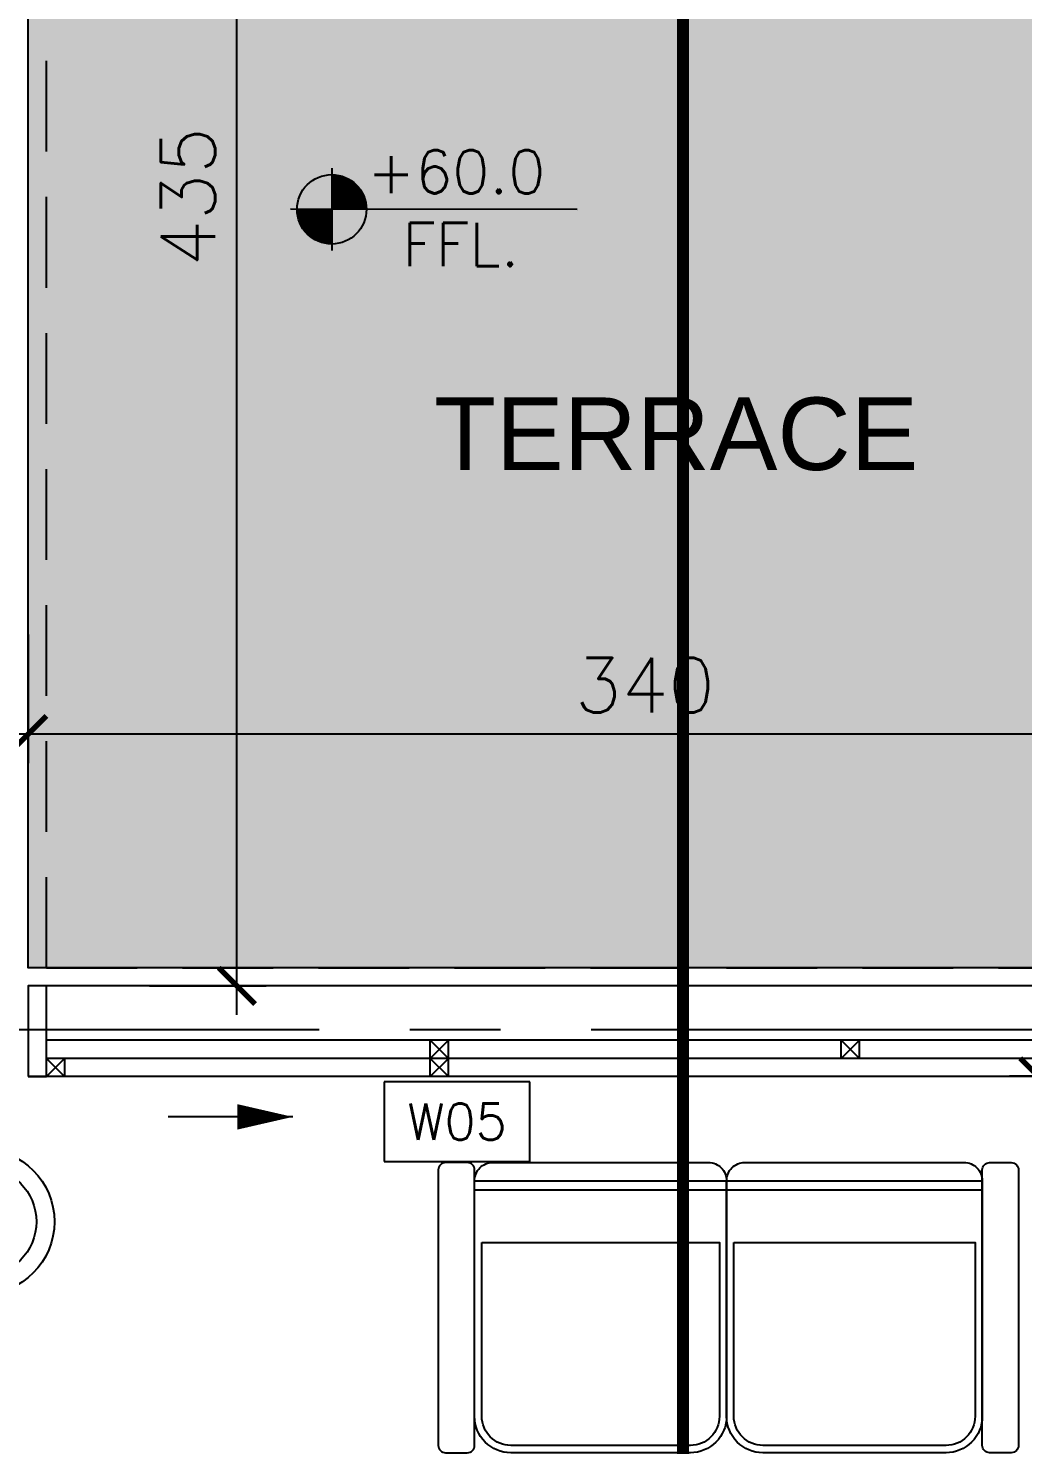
# Model space of a CAD drawing. Header units: centimetres. Extents: x -3744 to 3813, y -6963 to 3597.
# Drawn here: x -1220 to -945.8, y 2061.5 to 2452 of the extents above; entities that cross this region are included whole.
import ezdxf
from ezdxf.enums import TextEntityAlignment as Align

# ---------------------------------------------------------------- set-up
doc = ezdxf.new("R2010")
doc.units = ezdxf.units.CM
doc.header["$LTSCALE"] = 100
doc.header["$MEASUREMENT"] = 0
for name, pattern in [('A0-01 FLOOR PLANS$0$HIDDEN', [0.375, 0.25, -0.125]), ('GRID$0$GRID$0$XREF GRID$0$GRIDS$0$CENTER', [2, 1.25, -0.25, 0.25, -0.25]), ('HIDDEN', [0.375, 0.25, -0.125]), ('XREF CUTTING LINES$0$DASHDOT', [1, 0.5, -0.25, 0, -0.25])]:
    doc.linetypes.add(name, pattern=pattern)
for name, color, linetype in [('A0-01 FLOOR PLANS$0$ARROW INDICATOR', 4, 'Continuous'), ('A0-01 FLOOR PLANS$0$DIM IN', 1, 'Continuous'), ('A0-01 FLOOR PLANS$0$FURNITURE', 111, 'Continuous'), ('A0-01 FLOOR PLANS$0$HIDDEN -03', 8, 'A0-01 FLOOR PLANS$0$HIDDEN'), ('A0-01 FLOOR PLANS$0$LVL', 2, 'Continuous'), ('A0-01 FLOOR PLANS$0$TEXT', 3, 'Continuous'), ('A0-01 FLOOR PLANS$0$TEXT-SCHED', 3, 'Continuous'), ('A0-01 FLOOR PLANS$0$WALL-01', 7, 'Continuous'), ('A0-01 FLOOR PLANS$0$WINDOW', 1, 'Continuous'), ('GRID$0$XREF GRID', 11, 'GRID$0$GRID$0$XREF GRID$0$GRIDS$0$CENTER'), ('SOURROUNDING$0$DIM IN', 1, 'Continuous'), ('SOURROUNDING$0$KERBSTONE', 11, 'Continuous'), ('WALL-01', 7, 'Continuous'), ('WALL-03', 2, 'Continuous'), ('XREF CUTTING LINES$0$WALL SECT LINE', 6, 'XREF CUTTING LINES$0$DASHDOT')]:
    doc.layers.add(name, color=color, linetype=linetype)
doc.styles.add('A0-01 FLOOR PLANS$0$02-Ground$0$ATTRIBUTE', font='ROMANS.shx')
doc.styles.add('A0-01 FLOOR PLANS$0$22', font='romans.shx')
doc.styles.add('A0-01 FLOOR PLANS$0$A0-01 GROUND FLOOR PLAN - For Entry modification$0$ROMANS', font='romans')
doc.styles.add('A0-01 FLOOR PLANS$0$ART-PS-1', font='arial.ttf', dxfattribs={"height": 20})
doc.styles.add('A0-01 FLOOR PLANS$0$GRIDS$0$20', font='romans.shx')
doc.dimstyles.new('A0-01 FLOOR PLANS$0$100', dxfattribs={"dimtxt": 15, "dimasz": 10, "dimexe": 8, "dimexo": 12, "dimgap": 6, "dimtad": 1, "dimdec": 0, "dimzin": 0, "dimdsep": 46, "dimtxsty": 'A0-01 FLOOR PLANS$0$22', "dimblk": 'A0-01 FLOOR PLANS$0$_ARCHTICK', "dimcen": 30, "dimdle": 8, "dimclrd": 1, "dimclre": 1, "dimclrt": 2, "dimadec": 0, "dimazin": 0, "dimtfac": 1, "dimtdec": 0, "dimtmove": 2, "dimatfit": 3, "dimldrblk": 'A0-01 FLOOR PLANS$0$_OBLIQUE', "dimfxl": 100, "dimtolj": 1, "dimtzin": 0, "dimarcsym": 0})
doc.dimstyles.new('A0-01 FLOOR PLANS$0$A0-01 GROUND FLOOR PLAN - For Entry modification$0$text', dxfattribs={"dimtxt": 18, "dimasz": 10, "dimexe": 10, "dimexo": 10, "dimgap": -6, "dimtad": 1, "dimtih": 1, "dimtoh": 1, "dimdec": 0, "dimdsep": 46, "dimtxsty": 'A0-01 FLOOR PLANS$0$A0-01 GROUND FLOOR PLAN - For Entry modification$0$ROMANS', "dimblk1": 'A0-01 FLOOR PLANS$0$A0-01 GROUND FLOOR PLAN - For Entry modification$0$_ARCHTICK', "dimblk2": 'A0-01 FLOOR PLANS$0$A0-01 GROUND FLOOR PLAN - For Entry modification$0$_ARCHTICK', "dimsah": 1, "dimcen": 25, "dimdle": 10, "dimse1": 1, "dimse2": 1, "dimsd1": 1, "dimsd2": 1, "dimclrd": 1, "dimclre": 1, "dimclrt": 2, "dimadec": 0, "dimazin": 0, "dimtfac": 1, "dimtdec": 0, "dimtmove": 2, "dimatfit": 3, "dimldrblk": 'A0-01 FLOOR PLANS$0$A0-01 GROUND FLOOR PLAN - For Entry modification$0$_ARCHTICK', "dimfxl": 1, "dimtolj": 1, "dimtzin": 0, "dimarcsym": 0})

# ---------------------------------------------------------------- blocks, each defined once
blk = doc.blocks.new('A0-01 FLOOR PLANS$0$W01')
at = {"layer": 'A0-01 FLOOR PLANS$0$WINDOW'}
for p, q in [((-1210, 1985), (-1550, 1985)), ((-1215, 1970), (-1545, 1970)), ((-1439.17, 1960), (-1439.17, 1970)), ((-1434.17, 1970), (-1439.17, 1965)), ((-1439.17, 1970), (-1434.17, 1965)), ((-1434.17, 1960), (-1434.17, 1970)), ((-1325.83, 1965), (-1325.83, 1970)), ((-1320.83, 1970), (-1325.83, 1965)), ((-1325.83, 1970), (-1320.83, 1965)), ((-1320.83, 1965), (-1320.83, 1970)), ((-1439.17, 1965), (-1545, 1965)), ((-1540, 1965), (-1545, 1960)), ((-1545, 1965), (-1540, 1960)), ((-1540, 1965), (-1540, 1960)), ((-1434.17, 1965), (-1439.17, 1965)), ((-1434.17, 1965), (-1439.17, 1960)), ((-1439.17, 1965), (-1434.17, 1960)), ((-1325.83, 1965), (-1434.17, 1965)), ((-1320.83, 1965), (-1325.83, 1965)), ((-1215, 1965), (-1320.83, 1965)), ((-1210, 1960), (-1550, 1960))]:
    blk.add_line(p, q, dxfattribs=at)
for points in [[(-1550, 1960), (-1545, 1960), (-1545, 1985), (-1550, 1985)], [(-1215, 1960), (-1210, 1960), (-1210, 1985), (-1215, 1985)]]:
    blk.add_lwpolyline(points, close=True, dxfattribs=at)
blk = doc.blocks.new('A0-01 FLOOR PLANS$0$Fur_Light-Table Lamp_D30_01')
for p, q in [((0, 2.5), (0, 5)), ((-3.54, -3.54), (-1.77, -1.77)), ((3.54, -3.54), (1.77, -1.77))]:
    blk.add_line(p, q)
for radius in [15, 6, 5, 2.5, 1.5]:
    blk.add_circle((0, 0), radius)
blk = doc.blocks.new('A0-01 FLOOR PLANS$0$LIVING')
at = {"layer": 'A0-01 FLOOR PLANS$0$FURNITURE'}
for p, q in [((-1426.95, 1928.8), (-1357.45, 1928.8)), ((-1357.45, 1928.8), (-1286.95, 1928.8))]:
    blk.add_line(p, q, dxfattribs=at)
for points in [[(-1428.95, 1936.3), (-1434.95, 1936.3, 0.414214), (-1436.95, 1934.3), (-1436.95, 1858.3, 0.414214), (-1434.95, 1856.3), (-1428.95, 1856.3, 0.414214), (-1426.95, 1858.3), (-1426.95, 1934.3, 0.414214)], [(-1284.95, 1936.3), (-1278.95, 1936.3, -0.414214), (-1276.95, 1934.3), (-1276.95, 1858.3, -0.414214), (-1278.95, 1856.3), (-1284.95, 1856.3, -0.414214), (-1286.95, 1858.3), (-1286.95, 1934.3, -0.414214)], [(-1424.95, 1914.3), (-1359.45, 1914.3), (-1359.45, 1866.3, -0.414214), (-1367.45, 1858.3), (-1416.95, 1858.3, -0.414214), (-1424.95, 1866.3)], [(-1355.45, 1914.3), (-1288.95, 1914.3), (-1288.95, 1866.3, -0.414214), (-1296.95, 1858.3), (-1347.45, 1858.3, -0.414214), (-1355.45, 1866.3)]]:
    blk.add_lwpolyline(points, format="xyb", close=True, dxfattribs=at)
for points in [[(-1426.95, 1931.3, -0.414214), (-1421.95, 1936.3), (-1362.45, 1936.3, -0.414214), (-1357.45, 1931.3), (-1357.45, 1866.3, -0.414214), (-1367.45, 1856.3), (-1416.95, 1856.3, -0.414214), (-1426.95, 1866.3), (-1426.95, 1931.3), (-1357.45, 1931.3)], [(-1357.45, 1931.3, -0.414214), (-1352.45, 1936.3), (-1291.95, 1936.3, -0.414214), (-1286.95, 1931.3), (-1286.95, 1866.3, -0.414214), (-1296.95, 1856.3), (-1347.45, 1856.3, -0.414214), (-1357.45, 1866.3), (-1357.45, 1931.3), (-1286.95, 1931.3)]]:
    blk.add_lwpolyline(points, format="xyb", dxfattribs=at)
blk.add_circle((-1562.79, 1920), 20, dxfattribs=at)
at = {"layer": 'A0-01 FLOOR PLANS$0$FURNITURE', "rotation": 270}
blk.add_blockref('A0-01 FLOOR PLANS$0$Fur_Light-Table Lamp_D30_01', (-1562.79, 1920), dxfattribs=at)
blk = doc.blocks.new('XREF CUTTING LINES')
at = {"layer": 'XREF CUTTING LINES$0$WALL SECT LINE', "const_width": 3.32}
blk.add_lwpolyline([(-1068.92, 2787.39), (-1144.44, 2787.39), (-1144.44, 485.87)], dxfattribs=at)
blk = doc.blocks.new('GRID')
at = {"layer": 'GRID$0$XREF GRID'}
blk.add_line((-1969.8, 2140.98), (-230.24, 2140.98), dxfattribs=at)
blk = doc.blocks.new('A0-01 FLOOR PLANS$0$_ARCHTICK')
at = {"color": 0, "linetype": 'ByBlock', "const_width": 0.15}
blk.add_lwpolyline([(-0.5, -0.5), (0.5, 0.5)], dxfattribs=at)
blk = doc.blocks.new('*D1956')
at = {"layer": 'A0-01 FLOOR PLANS$0$DIM IN', "color": 1, "lineweight": -2, "transparency": 16777216}
for p, q in [((-1046.47, 1080), (-1046.47, 2136.07)), ((-1036.85, 2128.07), (-1054.47, 2128.07)), ((-1036.85, 1088), (-1054.47, 1088))]:
    blk.add_line(p, q, dxfattribs=at)
at = {"layer": 'Defpoints', "color": 0, "transparency": 16777216}
for p in [(-1046.47, 2128.07), (-1024.85, 2128.07), (-1024.85, 1088)]:
    blk.add_point(p, dxfattribs=at)
at = {"layer": 'A0-01 FLOOR PLANS$0$DIM IN', "color": 1, "lineweight": -2, "transparency": 16777216, "xscale": 10, "yscale": 10, "zscale": 10}
for p, rotation in [((-1046.47, 2128.07), 90), ((-1046.47, 1088), 270)]:
    blk.add_blockref('A0-01 FLOOR PLANS$0$_ARCHTICK', p, dxfattribs=dict(at, rotation=rotation))
at = {"layer": 'A0-01 FLOOR PLANS$0$DIM IN', "color": 2, "transparency": 16777216, "insert": (-1059.97, 1608.04), "char_height": 15, "attachment_point": 5, "rotation": 90, "style": 'A0-01 FLOOR PLANS$0$22'}
blk.add_mtext('\\A1;1040', dxfattribs=at)
blk = doc.blocks.new('A0-01 FLOOR PLANS$0$_OBLIQUE')
at = {"color": 0, "linetype": 'ByBlock'}
blk.add_line((-0.5, -0.5), (0.5, 0.5), dxfattribs=at)
blk = doc.blocks.new('A0-01 FLOOR PLANS$0$02-Ground$0$A$C4F2068BA')
for p, q in [((0.4, 0.6374), (0.4, 0.1626)), ((1.8156, 0.4), (0.1626, 0.4))]:
    blk.add_line(p, q)
at = {"color": 8, "const_width": 0.2}
for points in [[(0.4, 0.5, -0.414214), (0.5, 0.4, -0.414214)], [(0.4, 0.3, -0.414214), (0.3, 0.4, -0.414214)]]:
    blk.add_lwpolyline(points, format="xyb", dxfattribs=at)
blk.add_circle((0.4, 0.4), 0.2)
blk = doc.blocks.new('A0-01 FLOOR PLANS$0$02-Ground$0$123')
at = {"ltscale": 0.1}
blk.add_blockref('A0-01 FLOOR PLANS$0$02-Ground$0$A$C4F2068BA', (-0.4, -0.4), dxfattribs=at)
blk = doc.blocks.new('A0-01 FLOOR PLANS$0$02-Ground$0$LEVEL- PLAN')
at = {"layer": 'A0-01 FLOOR PLANS$0$LVL', "ltscale": 0.1}
blk.add_blockref('A0-01 FLOOR PLANS$0$02-Ground$0$123', (0, 0), dxfattribs=at)
at = {"layer": 'A0-01 FLOOR PLANS$0$LVL', "ltscale": 0.1, "style": 'A0-01 FLOOR PLANS$0$02-Ground$0$ATTRIBUTE', "width": 0.8, "flags": 4}
blk.add_attdef('%%P0.00', (0.2028, 0.0926), '', height=0.25, dxfattribs=at)
blk.add_attdef('LVL', text='', height=0.25, dxfattribs=at).set_placement((0.7451, -0.3271), align=Align.CENTER)
blk = doc.blocks.new('A0-01 FLOOR PLANS$0$A$C1f89f3c6')
at = {"layer": 'A0-01 FLOOR PLANS$0$ARROW INDICATOR'}
blk.add_lwpolyline([(0, -17.19), (0, 17.19)], dxfattribs=at)
blk.add_lwpolyline([(0, -17.19), (0, 17.19)], dxfattribs=at)
blk.add_lwpolyline([(0, -1.94, 7, 0, 0), (0, -17.19, 0, 0, 0)], format="xyseb", dxfattribs=at)
blk = doc.blocks.new('*D2012')
at = {"layer": 'A0-01 FLOOR PLANS$0$TEXT-SCHED', "color": 1, "lineweight": -2, "transparency": 16777216}
for p, q in [((-1186.74, 2126.58), (-1226.84, 2126.58)), ((-1226.84, 2126.58), (-1226.84, 2104.58)), ((-1186.74, 2104.58), (-1186.74, 2126.58)), ((-1226.84, 2104.58), (-1186.74, 2104.58))]:
    blk.add_line(p, q, dxfattribs=at)
at = {"layer": 'Defpoints', "color": 0, "transparency": 16777216}
blk.add_point((-1206.79, 2115.58), dxfattribs=at)
blk.add_point((-1206.79, 2115.58), dxfattribs=at)
blk.add_point((-1206.79, 2115.58), dxfattribs=at)
at = {"layer": 'A0-01 FLOOR PLANS$0$TEXT-SCHED', "color": 2, "transparency": 16777216, "insert": (-1206.79, 2115.58), "char_height": 8, "width": 47.1429, "attachment_point": 5, "style": 'A0-01 FLOOR PLANS$0$A0-01 GROUND FLOOR PLAN - For Entry modification$0$ROMANS'}
blk.add_mtext('\\A1;{\\H1.25x;W05}', dxfattribs=at)
blk = doc.blocks.new('A0-01 FLOOR PLANS$0$A0-01 GROUND FLOOR PLAN - For Entry modification$0$_ARCHTICK')
at = {"color": 0, "linetype": 'ByBlock', "const_width": 0.15}
blk.add_lwpolyline([(-0.5, -0.5), (0.5, 0.5)], dxfattribs=at)
blk = doc.blocks.new('*D2027')
at = {"layer": 'A0-01 FLOOR PLANS$0$DIM IN', "color": 1, "lineweight": -2, "transparency": 16777216}
for p, q in [((-1325, 2249.91), (-1325, 2214.41)), ((-985, 2234.41), (-985, 2230.41)), ((-977, 2222.41), (-1333, 2222.41))]:
    blk.add_line(p, q, dxfattribs=at)
at = {"layer": 'Defpoints', "color": 0, "transparency": 16777216}
for p in [(-1325, 2261.91), (-1325, 2222.41), (-985, 2222.41)]:
    blk.add_point(p, dxfattribs=at)
at = {"layer": 'A0-01 FLOOR PLANS$0$DIM IN', "color": 1, "lineweight": -2, "transparency": 16777216, "xscale": 10, "yscale": 10, "zscale": 10, "rotation": 180}
blk.add_blockref('A0-01 FLOOR PLANS$0$_ARCHTICK', (-1325, 2222.41), dxfattribs=at)
at = {"layer": 'A0-01 FLOOR PLANS$0$DIM IN', "color": 1, "lineweight": -2, "transparency": 16777216, "xscale": 10, "yscale": 10, "zscale": 10}
blk.add_blockref('A0-01 FLOOR PLANS$0$_ARCHTICK', (-985, 2222.41), dxfattribs=at)
at = {"layer": 'A0-01 FLOOR PLANS$0$DIM IN', "color": 2, "transparency": 16777216, "insert": (-1155, 2235.91), "char_height": 15, "attachment_point": 5, "style": 'A0-01 FLOOR PLANS$0$22'}
blk.add_mtext('\\A1;340', dxfattribs=at)
blk = doc.blocks.new('*D2055')
at = {"layer": 'A0-01 FLOOR PLANS$0$DIM IN', "color": 1, "lineweight": -2, "transparency": 16777216}
for p, q in [((-1267.46, 2145), (-1267.46, 2596)), ((-1291.54, 2588), (-1259.46, 2588)), ((-1291.54, 2153), (-1259.46, 2153))]:
    blk.add_line(p, q, dxfattribs=at)
at = {"layer": 'Defpoints', "color": 0, "transparency": 16777216}
for p in [(-1303.54, 2588), (-1267.46, 2588), (-1303.54, 2153)]:
    blk.add_point(p, dxfattribs=at)
at = {"layer": 'A0-01 FLOOR PLANS$0$DIM IN', "color": 1, "lineweight": -2, "transparency": 16777216, "xscale": 10, "yscale": 10, "zscale": 10}
for p, rotation in [((-1267.46, 2588), 90), ((-1267.46, 2153), 270)]:
    blk.add_blockref('A0-01 FLOOR PLANS$0$_ARCHTICK', p, dxfattribs=dict(at, rotation=rotation))
at = {"layer": 'A0-01 FLOOR PLANS$0$DIM IN', "color": 2, "transparency": 16777216, "insert": (-1280.96, 2370.5), "char_height": 15, "attachment_point": 5, "rotation": 90, "style": 'A0-01 FLOOR PLANS$0$22'}
blk.add_mtext('\\A1;435', dxfattribs=at)
blk = doc.blocks.new('A0-01 FLOOR PLANS')
at = {"layer": 'A0-01 FLOOR PLANS$0$HIDDEN -03'}
for q in [(-1320, 2713), (-990, 2158)]:
    blk.add_line((-1320, 2158), q, dxfattribs=at)
at = {"layer": 'A0-01 FLOOR PLANS$0$FURNITURE'}
blk.add_blockref('A0-01 FLOOR PLANS$0$LIVING', (225, 168), dxfattribs=at)
at = {"layer": 'A0-01 FLOOR PLANS$0$LVL'}
ref = blk.add_blockref('A0-01 FLOOR PLANS$0$02-Ground$0$LEVEL- PLAN', (-1241.33, 2367.1), dxfattribs=dict(at, xscale=47.80922768457422, yscale=47.80922768457422, zscale=47.80922768457422, rotation=359.9470003599919))
ref.add_attrib('%%P0.00', '+60.0', (-1231.63, 2371.52), dxfattribs={"layer": '0', "ltscale": 0.1, "height": 11.952, "rotation": 359.947, "style": 'A0-01 FLOOR PLANS$0$GRIDS$0$20'})
ref.add_attrib('LVL', 'FFL.', dxfattribs={"layer": '0', "ltscale": 0.1, "height": 11.952, "rotation": 359.947, "style": 'A0-01 FLOOR PLANS$0$GRIDS$0$20'}).set_placement((-1205.72, 2351.42), align=Align.CENTER)
at = {"layer": 'A0-01 FLOOR PLANS$0$WALL-01'}
blk.add_blockref('GRID', (0, 0), dxfattribs=at)
at = {"layer": 'A0-01 FLOOR PLANS$0$WALL-01', "color": 3, "xscale": -1.000000000000005, "rotation": 90}
blk.add_blockref('A0-01 FLOOR PLANS$0$A$C1f89f3c6', (-1269.27, 2116.89), dxfattribs=at)
at = {"layer": 'A0-01 FLOOR PLANS$0$WINDOW'}
for name, p in [('XREF CUTTING LINES', (0, 0)), ('A0-01 FLOOR PLANS$0$W01', (225, 168))]:
    blk.add_blockref(name, p, dxfattribs=at)
at = {"layer": 'A0-01 FLOOR PLANS$0$TEXT', "style": 'A0-01 FLOOR PLANS$0$ART-PS-1'}
blk.add_text('TERRACE', height=20, dxfattribs=at).set_placement((-1213.11, 2295.23))
at = {"layer": 'A0-01 FLOOR PLANS$0$DIM IN'}
for base, p1, p2, picture, middle in [((-1267.46, 2588), (-1303.54, 2153), (-1303.54, 2588), '*D2055', (-1280.96, 2370.5)), ((-1046.47, 2128.07), (-1024.85, 1088), (-1024.85, 2128.07), '*D1956', (-1059.97, 1608.04))]:
    dim = blk.add_linear_dim(base=base, p1=p1, p2=p2, angle=90, dimstyle='A0-01 FLOOR PLANS$0$100', override={"dimfxl": 0.075}, dxfattribs=at)
    dim.commit()
    dim.dimension.update_dxf_attribs({"geometry": picture, "text_midpoint": middle})
dim = blk.add_linear_dim(base=(-1325, 2222.41), p1=(-985, 2222.41), p2=(-1325, 2261.91), dimstyle='A0-01 FLOOR PLANS$0$100', override={"dimfxl": 0.075}, dxfattribs=at)
dim.commit()
dim.dimension.update_dxf_attribs({"geometry": '*D2027', "text_midpoint": (-1155, 2235.91)})
at = {"layer": 'A0-01 FLOOR PLANS$0$TEXT-SCHED'}
dim = blk.add_linear_dim(base=(-1206.79, 2115.58), p1=(-1206.79, 2115.58), p2=(-1206.79, 2115.58), text='{\\H1.25x;W05}', dimstyle='A0-01 FLOOR PLANS$0$A0-01 GROUND FLOOR PLAN - For Entry modification$0$text', override={"dimtxt": 8, "dimgap": -6, "dimclrt": 2}, dxfattribs=at)
dim.commit()
dim.dimension.update_dxf_attribs({"geometry": '*D2012', "text_midpoint": (-1206.79, 2115.58), "dimtype": 128})
blk = doc.blocks.new('SOURROUNDING')
at = {"layer": 'SOURROUNDING$0$KERBSTONE', "lineweight": 13}
h = blk.add_hatch(dxfattribs=at)
h.set_pattern_fill('AR-HBONE', color=252, scale=5, angle=90)
h.paths.add_polyline_path([(-175, 1001.39), (-180.24, 999.4), (-175, 1003.26), (-175, 1910.07), (-189.19, 1904.68), (-175, 1915.15), (-175, 1965.25), (-177.79, 1965.57), (-175, 1966.16), (-175, 2515.31), (-190.95, 2509.26), (-175, 2521.02), (-175, 2569.63), (-179.55, 2570.15), (-175, 2571.11), (-175, 2808), (-890, 2808), (-890, 3028), (-1810, 3028), (-1810, 2511.19), (-1925, 2511.19), (-1925, 1979.72), (-1810, 1979.72), (-1810, 775), (-3028, 775), (-3028, 650), (-2728, 650), (-2448, 650), (-2428, 650), (-1382.07, 650), (-1382.07, 25), (-1257.59, 25), (-1257.07, 25), (-857.07, 25), (-732.07, 25), (-732.07, 668), (-175, 668)])
h.paths.add_polyline_path([(-1685, 828), (-1685, 2748), (-1220, 2748), (-1220, 2193), (-890, 2193), (-890, 2683), (-300, 2683), (-300, 788), (-590, 788), (-590, 793), (-817, 793), (-817, 713), (-1286.12, 713), (-1287.5, 828)], flags=16)
h.paths.add_polyline_path([(-1798.23, 1621.66), (-1726.11, 1621.66), (-1726.11, 1641.16), (-1798.23, 1641.16)], flags=16)
h.paths.add_polyline_path([(-1563.97, 2964.65), (-999.2, 2964.65), (-999.2, 3018.34), (-1563.97, 3018.34)], flags=16)
at = {"color": 6}
blk.add_lwpolyline([(-300, 2683), (-890, 2683), (-890, 2193), (-1220, 2193), (-1220, 2748), (-1685, 2748), (-1685, 828), (-890, 828), (-890, 793), (-590, 793), (-590, 788), (-300, 788)], close=True, dxfattribs=at)
at = {"layer": 'SOURROUNDING$0$DIM IN'}
blk.add_blockref('A0-01 FLOOR PLANS', (105, 35), dxfattribs=at)

msp = doc.modelspace()

# ---------------------------------------------------------------- linework, layer by layer
at = {"layer": 'WALL-01', "linetype": 'HIDDEN'}
msp.add_lwpolyline([(-300, 2683), (-890, 2683), (-890, 2193), (-1220, 2193), (-1220, 2748), (-1685, 2748), (-1685, 828), (-890, 828), (-890, 793), (-590, 793), (-590, 788), (-300, 788)], close=True, dxfattribs=at)

# ---------------------------------------------------------------- block references
at = {"layer": 'WALL-03'}
msp.add_blockref('SOURROUNDING', (0, 0), dxfattribs=at)

doc.saveas('drawing.dxf')
